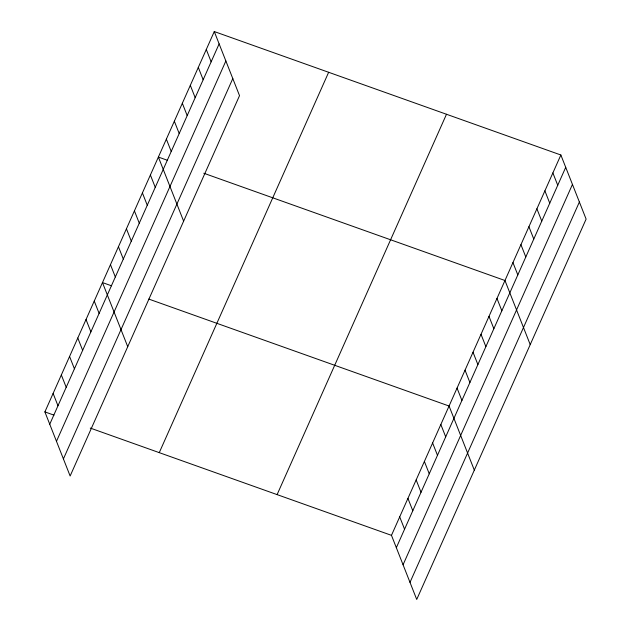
<?xml version="1.0" encoding="UTF-8"?>
<svg xmlns="http://www.w3.org/2000/svg" width="631" height="631" viewBox="0 0 631 631"><rect width="100%" height="100%" fill="white"/><g stroke="black" fill="none" stroke-linecap="round" stroke-linejoin="round"><path stroke-width="0.95" d="M214.272 31.55L239.528 95.652L70.136 476.003L44.888 411.901L214.272 31.55L560.864 154.997L586.112 219.099L416.728 599.45L391.472 535.348L560.864 154.997M49.746 424.237L219.131 43.886M56.474 441.321L225.866 60.97M63.408 458.918L232.8 78.567M159.264 452.64L328.648 72.289M277.104 494.609L446.488 114.258M396.339 547.684L565.723 167.333M403.067 564.769L572.451 184.418M410 582.366L579.384 202.015M167.452 160.298L158.373 157.064L183.629 221.165M203.766 173.233L504.966 280.511L530.214 344.613M111.553 285.811L102.482 282.585L127.73 346.687M148.774 299.07L449.067 406.025L474.315 470.134M44.888 411.901L53.966 415.135M90.272 428.07L391.472 535.348M552.874 172.926L557.733 185.262M544.892 190.854L549.751 203.198M536.902 208.79L541.769 221.126M528.92 226.718L533.779 239.054M520.938 244.647L525.797 256.991M512.948 262.583L517.806 274.919M496.976 298.439L501.842 310.783M488.993 316.376L493.852 328.712M481.011 334.304L485.87 346.64M473.021 352.232L477.88 364.576M465.039 370.168L469.898 382.504M457.049 388.097L461.916 400.433M440.84 424.505L445.699 436.841M432.614 442.978L437.472 455.314M424.387 461.45L429.246 473.786M416.16 479.923L421.019 492.259M407.934 498.395L412.792 510.739M399.699 516.876L404.566 529.212M206.29 49.478L211.148 61.822M198.3 67.414L203.166 79.751M190.317 85.343L195.176 97.679M182.335 103.271L187.194 115.615M174.345 121.207L179.204 133.543M166.363 139.136L171.222 151.472M150.391 175L155.25 187.336M142.409 192.928L147.268 205.264M134.419 210.857L139.277 223.193M126.437 228.793L131.295 241.129M118.447 246.721L123.313 259.057M110.464 264.649L115.323 276.985M94.248 301.058L99.114 313.394M86.021 319.531L90.888 331.867M77.794 338.003L82.653 350.339M69.568 356.476L74.426 368.82M61.341 374.956L66.2 387.292M53.114 393.428L57.973 405.765"/></g></svg>
